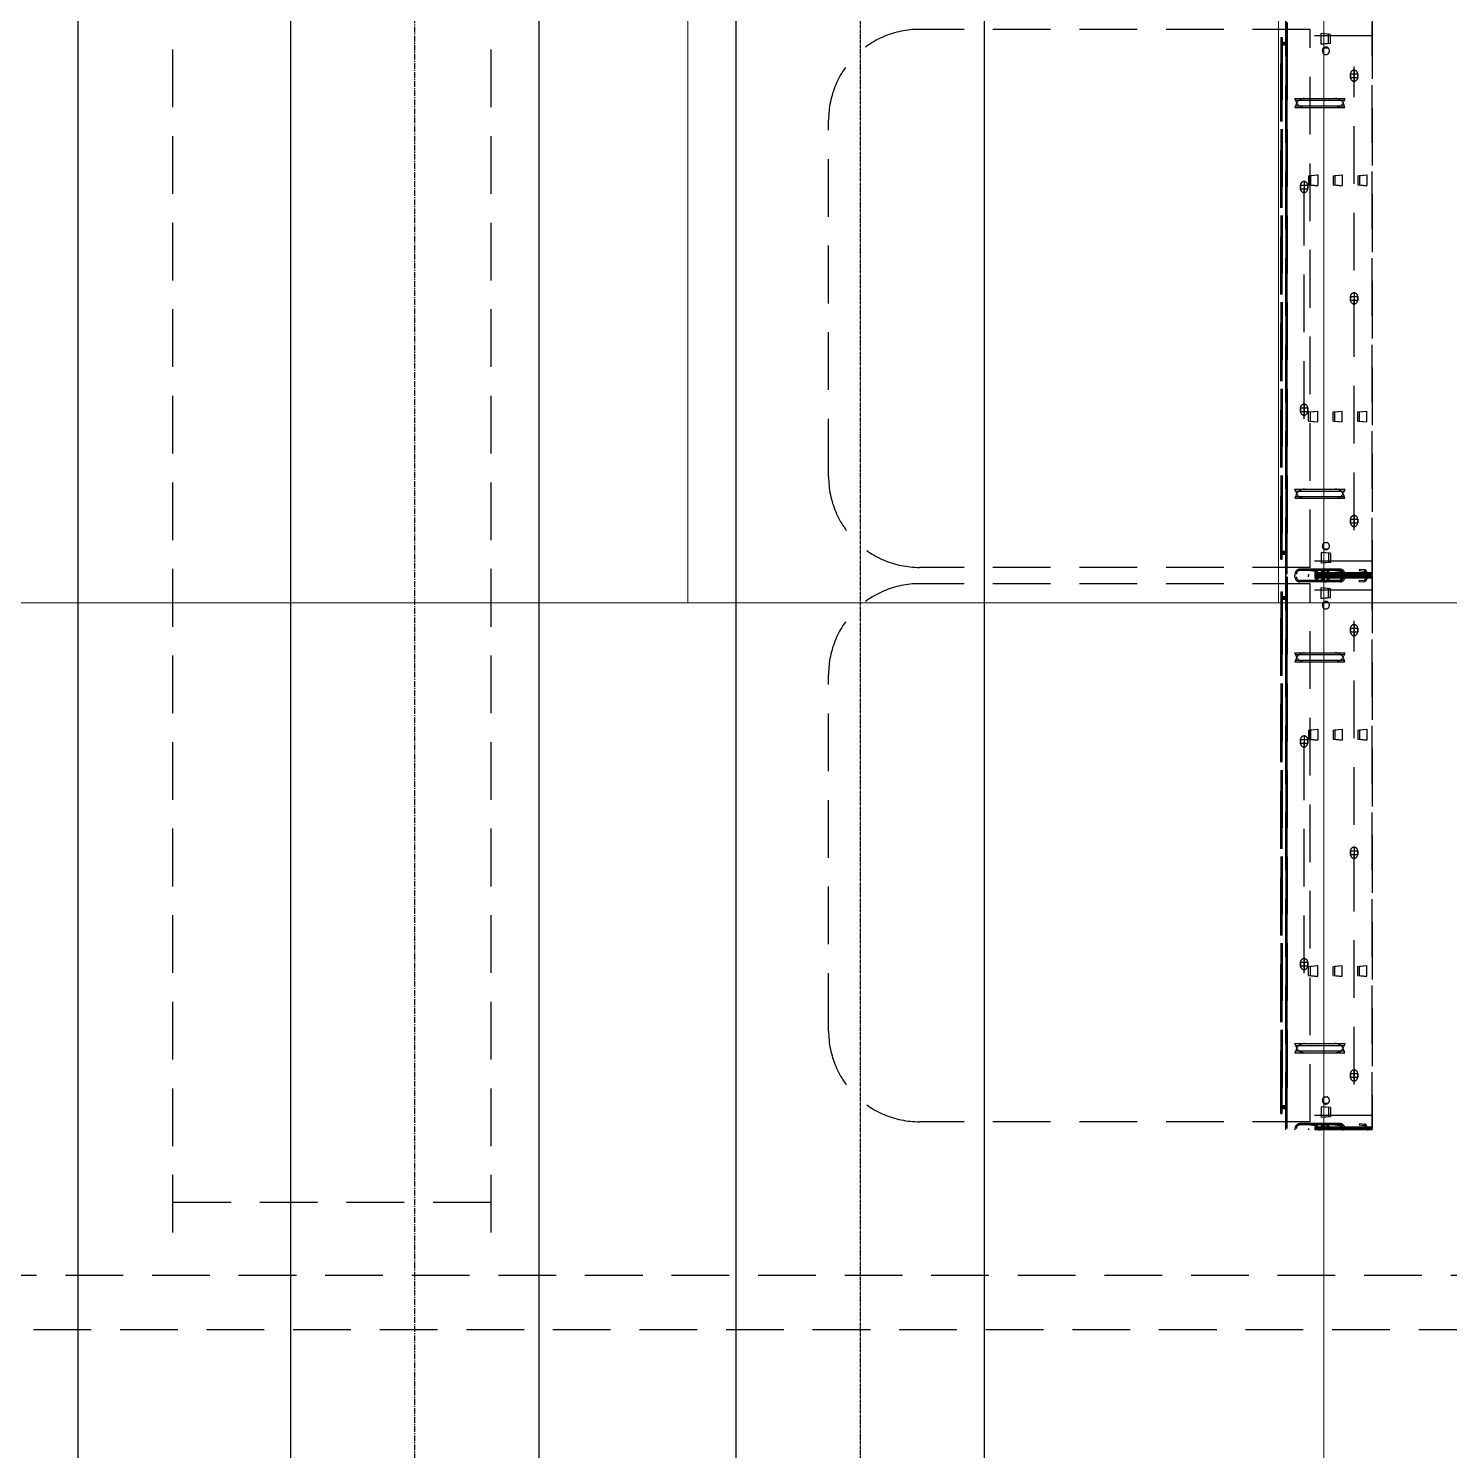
# Model space of a CAD drawing. Extents: x -32000 to 416743, y -254124 to 144214.
# Drawn here: x 257675 to 259238, y 59067 to 60632 of the extents above; entities that cross this region are included whole.
import ezdxf

# ---------------------------------------------------------------- set-up
doc = ezdxf.new("R2010")
doc.units = 0
doc.header["$LTSCALE"] = 10
for name, pattern in [('H12PL4$0$JJP_三點線', [0.9, 0.3, -0.15, 0, -0.15, 0, -0.15, 0, -0.15]), ('XFM1P40$0$CENTER', [2, 1.25, -0.25, 0.25, -0.25]), ('XFM1P40$0$CENTER2', [1.125, 0.75, -0.125, 0.125, -0.125]), ('XFM1Q40$0$HIDDEN', [9.525, 6.35, -3.175]), ('XFM7P40ICA$0$H12PL4$0$JJP_三點線', [0.9, 0.3, -0.15, 0, -0.15, 0, -0.15, 0, -0.15])]:
    doc.linetypes.add(name, pattern=pattern)
for name, color, linetype in [('H12PL4$0$S-GRID', 252, 'Continuous'), ('XFM1P40$0$M-PIPE-CHWR20', 110, 'Continuous'), ('XFM1P40$0$M-PIPE-CHWR20_CL', 111, 'XFM1P40$0$CENTER'), ('XFM1P40$0$M-PIPE-CHWS12', 130, 'Continuous'), ('XFM1P40$0$M-PIPE-CHWS12_CL', 132, 'XFM1P40$0$CENTER2'), ('XFM1P40$0$M-PIPE-CHWS5', 160, 'Continuous'), ('XFM1Q40$0$TYPE14X10', 7, 'Continuous'), ('XFM7P40ICA$0$H12PL4$0$L40_19_MEJI', 252, 'Continuous'), ('XFM7P40ICA$0$H12PL4$0$L40_19_設備基礎', 252, 'Continuous'), ('XFM7P40ICA$0$H12PL4$0$S-GRID', 252, 'Continuous')]:
    doc.layers.add(name, color=color, linetype=linetype)

# ---------------------------------------------------------------- blocks, each defined once
blk = doc.blocks.new('H12PL4')
at = {"layer": 'H12PL4$0$S-GRID', "linetype": 'H12PL4$0$JJP_三點線', "lineweight": 0}
blk.add_line((-29000, 60000), (289600, 60000), dxfattribs=at)
blk = doc.blocks.new('XFM1P40')
at = {"layer": 'XFM1P40$0$M-PIPE-CHWR20'}
for p, q in [((257963.5, 49510, 0), (257963.5, 78173.5, 0)), ((258236.5, 49510, 0), (258236.5, 78173.5, 0))]:
    blk.add_line(p, q, dxfattribs=at)
at = {"layer": 'XFM1P40$0$M-PIPE-CHWR20_CL', "ltscale": 0.5}
blk.add_line((258100, 49237.7, 0), (258100, 87500, 0), dxfattribs=at)
at = {"layer": 'XFM1P40$0$M-PIPE-CHWS12'}
for p, q in [((258453.5, 49999.7, 0), (258453.5, 78173.5, 0)), ((258726.5, 49999.7, 0), (258726.5, 78173.5, 0))]:
    blk.add_line(p, q, dxfattribs=at)
at = {"layer": 'XFM1P40$0$M-PIPE-CHWS12_CL', "ltscale": 0.5}
blk.add_line((258590, 49714.6, 0), (258590, 87500, 0), dxfattribs=at)
at = {"layer": 'XFM1P40$0$M-PIPE-CHWS5'}
blk.add_line((257729.5, 50900, 0), (257729.5, 78173.5, 0), dxfattribs=at)
blk = doc.blocks.new('XFM1Q40')
at = {"layer": 'XFM1Q40$0$TYPE14X10', "color": 252, "linetype": 'XFM1Q40$0$HIDDEN'}
for p, q in [((257833.4, 62990), (257833.4, 59290)), ((258183.4, 62990), (258183.4, 59290)), ((259058.1, 60640), (259058.1, 60616.5)), ((259058.1, 60616.5), (259058.1, 60640)), ((259058.1, 60030), (259058.1, 60638.5)), ((259059.6, 60638.5), (259059.6, 60615)), ((259153.1, 60640), (259153.1, 60031.5)), ((259153.1, 60640), (259153.1, 60624)), ((259153.1, 60030), (259153.1, 60638.5)), ((259085, 60631), (258655, 60631)), ((259052.6, 60622), (259052.6, 60615)), ((259052.6, 60622), (259054.1, 60622)), ((259054.1, 60622), (259054.1, 60616.5)), ((259059.6, 60624), (259058.1, 60624)), ((259059.6, 60039), (259059.6, 60631)), ((259153.1, 60624), (259059.6, 60624)), ((259085, 60039), (259085, 60631)), ((259107.1, 60625.5), (259097.1, 60626.5)), ((259105.1, 60625.6), (259097.1, 60626.4)), ((259097.1, 60614.6), (259097.1, 60626.4)), ((259105.1, 60615.4), (259105.1, 60625.6)), ((259107.1, 60615.5), (259107.1, 60625.5)), ((259052.6, 60616.5), (259052.6, 60056.5)), ((259052.6, 60616.5), (259059.6, 60616.5)), ((259059.6, 60615), (259052.6, 60615)), ((259052.6, 60053.5), (259052.6, 60613.5)), ((259058.1, 60613.5), (259052.6, 60613.5)), ((259054.1, 60616.5), (259054.1, 60056.5)), ((259058.1, 60616.5), (259054.1, 60616.5)), ((259054.1, 60053.5), (259054.1, 60613.5)), ((259058.1, 60616.5), (259058.1, 60056.5)), ((259059.6, 60613.5), (259058.1, 60613.5)), ((259059.6, 60616.5), (259059.6, 60056.5)), ((259059.6, 60053.5), (259059.6, 60613.5)), ((259107.1, 60615.5), (259097.1, 60614.5)), ((259105.1, 60615.4), (259097.1, 60614.6)), ((259099.5, 60610.5), (259104.7, 60610.5)), ((259100.6, 60603.5), (259103.6, 60603.5)), ((259133.1, 60080), (259133.1, 60590)), ((259128.6, 60582), (259137.6, 60582)), ((259128.6, 60582), (259137.6, 60582)), ((259128.6, 60578), (259137.6, 60578)), ((259128.6, 60578), (259137.6, 60578)), ((259129.1, 60578), (259129.1, 60582)), ((259129.1, 60582), (259129.1, 60578)), ((259133.1, 60587), (259133.1, 60573)), ((259137.1, 60578), (259137.1, 60582)), ((259137.1, 60582), (259137.1, 60578)), ((259068.1, 60555), (259123.1, 60555)), ((259069.3, 60551.7), (259068.1, 60555)), ((259069.3, 60548.3), (259068.1, 60545)), ((259068.1, 60545), (259123.1, 60545)), ((259068.8, 60553), (259122.4, 60553)), ((259068.8, 60547), (259122.4, 60547)), ((259078.7, 60555), (259112.5, 60555)), ((259078.7, 60545), (259112.5, 60545)), ((259123.1, 60555), (259121.9, 60551.7)), ((259123.1, 60545), (259121.9, 60548.3)), ((258555, 60139), (258555, 60531)), ((259078.1, 60202.5), (259078.1, 60467.5)), ((259078.1, 60464.5), (259078.1, 60450.5)), ((259083.1, 60470), (259093, 60471)), ((259083.1, 60470), (259083.1, 60460)), ((259085.1, 60470.1), (259093.1, 60470.9)), ((259085.1, 60470.1), (259085.1, 60459.9)), ((259093.1, 60470.9), (259093.1, 60459.1)), ((259110.1, 60470), (259120, 60471)), ((259110.1, 60470), (259110.1, 60460)), ((259112.1, 60470.1), (259120.1, 60470.9)), ((259112.1, 60470.1), (259112.1, 60459.9)), ((259120.1, 60470.9), (259120.1, 60459.1)), ((259137.1, 60470), (259147, 60471)), ((259137.1, 60470), (259137.1, 60460)), ((259139.1, 60470.1), (259147.1, 60470.9)), ((259139.1, 60470.1), (259139.1, 60459.9)), ((259147.1, 60470.9), (259147.1, 60459.1)), ((259073.6, 60459.5), (259082.6, 60459.5)), ((259073.6, 60459.5), (259082.6, 60459.5)), ((259073.6, 60455.5), (259082.6, 60455.5)), ((259073.6, 60455.5), (259082.6, 60455.5)), ((259074.1, 60455.5), (259074.1, 60459.5)), ((259074.1, 60459.5), (259074.1, 60455.5)), ((259082.1, 60455.5), (259082.1, 60459.5)), ((259082.1, 60459.5), (259082.1, 60455.5)), ((259083.1, 60460), (259093, 60459)), ((259085.1, 60459.9), (259093.1, 60459.1)), ((259110.1, 60460), (259120, 60459)), ((259112.1, 60459.9), (259120.1, 60459.1)), ((259137.1, 60460), (259147, 60459)), ((259139.1, 60459.9), (259147.1, 60459.1)), ((259133.1, 60342), (259133.1, 60328)), ((259128.6, 60337), (259137.6, 60337)), ((259128.6, 60337), (259137.6, 60337)), ((259128.6, 60333), (259137.6, 60333)), ((259128.6, 60333), (259137.6, 60333)), ((259129.1, 60333), (259129.1, 60337)), ((259129.1, 60337), (259129.1, 60333)), ((259137.1, 60333), (259137.1, 60337)), ((259137.1, 60337), (259137.1, 60333)), ((259073.6, 60214.5), (259082.6, 60214.5)), ((259073.6, 60214.5), (259082.6, 60214.5)), ((259074.1, 60210.5), (259074.1, 60214.5)), ((259074.1, 60214.5), (259074.1, 60210.5)), ((259078.1, 60219.5), (259078.1, 60205.5)), ((259082.1, 60210.5), (259082.1, 60214.5)), ((259082.1, 60214.5), (259082.1, 60210.5)), ((259073.6, 60210.5), (259082.6, 60210.5)), ((259073.6, 60210.5), (259082.6, 60210.5)), ((259083.1, 60210), (259093, 60211)), ((259083.1, 60200), (259083.1, 60210)), ((259083.1, 60200), (259093, 60199)), ((259085.1, 60210.1), (259093.1, 60210.9)), ((259085.1, 60199.9), (259085.1, 60210.1)), ((259085.1, 60199.9), (259093.1, 60199.1)), ((259093.1, 60199.1), (259093.1, 60210.9)), ((259110.1, 60210), (259120, 60211)), ((259110.1, 60200), (259110.1, 60210)), ((259110.1, 60200), (259120, 60199)), ((259112.1, 60210.1), (259120.1, 60210.9)), ((259112.1, 60199.9), (259112.1, 60210.1)), ((259112.1, 60199.9), (259120.1, 60199.1)), ((259120.1, 60199.1), (259120.1, 60210.9)), ((259137.1, 60210), (259147, 60211)), ((259137.1, 60200), (259137.1, 60210)), ((259137.1, 60200), (259147, 60199)), ((259139.1, 60210.1), (259147.1, 60210.9)), ((259139.1, 60199.9), (259139.1, 60210.1)), ((259139.1, 60199.9), (259147.1, 60199.1)), ((259147.1, 60199.1), (259147.1, 60210.9)), ((259068.1, 60125), (259123.1, 60125)), ((259069.3, 60121.7), (259068.1, 60125)), ((259068.8, 60123), (259122.4, 60123)), ((259078.7, 60125), (259112.5, 60125)), ((259123.1, 60125), (259121.9, 60121.7)), ((259069.3, 60118.3), (259068.1, 60115)), ((259068.1, 60115), (259123.1, 60115)), ((259068.8, 60117), (259122.4, 60117)), ((259078.7, 60115), (259112.5, 60115)), ((259123.1, 60115), (259121.9, 60118.3)), ((259128.6, 60092), (259137.6, 60092)), ((259128.6, 60092), (259137.6, 60092)), ((259129.1, 60088), (259129.1, 60092)), ((259129.1, 60092), (259129.1, 60088)), ((259133.1, 60097), (259133.1, 60083)), ((259137.1, 60088), (259137.1, 60092)), ((259137.1, 60092), (259137.1, 60088)), ((259128.6, 60088), (259137.6, 60088)), ((259128.6, 60088), (259137.6, 60088)), ((259099.5, 60059.5), (259104.7, 60059.5)), ((259100.6, 60066.5), (259103.6, 60066.5)), ((259059.6, 60056.5), (259052.6, 60056.5)), ((259052.6, 60048), (259052.6, 60055)), ((259059.6, 60055), (259052.6, 60055)), ((259052.6, 60053.5), (259058.1, 60053.5)), ((259052.6, 60048), (259054.1, 60048)), ((259054.1, 60048), (259054.1, 60053.5)), ((259058.1, 60053.5), (259054.1, 60053.5)), ((259058.1, 60056.5), (259058.1, 60031.5)), ((259058.1, 60030), (259058.1, 60053.5)), ((259058.1, 60053.5), (259059.6, 60053.5)), ((259059.6, 60046), (259058.1, 60046)), ((259059.6, 60031.5), (259059.6, 60055)), ((259153.1, 60046), (259059.6, 60046)), ((259107.1, 60054.5), (259097.1, 60055.5)), ((259105.1, 60054.6), (259097.1, 60055.4)), ((259097.1, 60055.4), (259097.1, 60043.6)), ((259107.1, 60044.5), (259097.1, 60043.5)), ((259105.1, 60044.4), (259097.1, 60043.6)), ((259105.1, 60054.6), (259105.1, 60044.4)), ((259107.1, 60054.5), (259107.1, 60044.5)), ((259153.1, 60030), (259153.1, 60046)), ((259085, 60039), (258655, 60039)), ((259153.1, 60033), (259058.1, 60033)), ((259153.1, 60031.5), (259058.1, 60031.5)), ((259153.1, 60030), (259058.1, 60030)), ((259153.1, 60030), (259058.1, 60030)), ((259153.1, 60030), (259058.1, 60030)), ((259153.1, 60030), (259058.1, 60030)), ((259058.1, 60030), (259058.1, 60006.5)), ((259058.1, 60006.5), (259058.1, 60030)), ((259058.1, 59420), (259058.1, 60028.5)), ((259153.1, 60028.5), (259058.1, 60028.5)), ((259153.1, 60027), (259058.1, 60027)), ((259153.1, 60031.5), (259059.6, 60031.5)), ((259153.1, 60028.5), (259059.6, 60028.5)), ((259059.6, 60028.5), (259059.6, 60005)), ((259068.1, 60031.5), (259068.1, 60030)), ((259068.1, 60028.5), (259068.1, 60030)), ((259117.6, 60037), (259073.6, 60037)), ((259117.6, 60035.5), (259073.6, 60035.5)), ((259083.1, 60031.5), (259083.1, 60030)), ((259083.1, 60028.5), (259083.1, 60030)), ((259085.1, 60037), (259084.9, 60035.5)), ((259084.9, 60035.5), (259090.2, 60035)), ((259085.1, 60037), (259090.4, 60036.5)), ((259091.6, 60033), (259091.6, 60033.5)), ((259091.6, 60027), (259091.6, 60026.5)), ((259093.1, 60033), (259093.1, 60033.5)), ((259093.1, 60027), (259093.1, 60026.5)), ((259098.6, 60033.5), (259098.6, 60030)), ((259098.6, 60026.5), (259098.6, 60030)), ((259105.1, 60037), (259099.8, 60036.5)), ((259105.3, 60035.5), (259100, 60035)), ((259100.1, 60033.5), (259100.1, 60031.5)), ((259100.1, 60026.5), (259100.1, 60028.5)), ((259104.1, 60033.5), (259104.1, 60031.5)), ((259104.1, 60026.5), (259104.1, 60028.5)), ((259105.1, 60037), (259105.3, 60035.5)), ((259105.6, 60033.5), (259105.6, 60030)), ((259105.6, 60026.5), (259105.6, 60030)), ((259107.1, 60031.5), (259107.1, 60030)), ((259107.1, 60028.5), (259107.1, 60030)), ((259110.1, 60031.5), (259110.1, 60030)), ((259110.1, 60028.5), (259110.1, 60030)), ((259112.1, 60037), (259111.9, 60035.5)), ((259111.9, 60035.5), (259117.2, 60035)), ((259112.1, 60037), (259117.4, 60036.5)), ((259118.6, 60033), (259118.6, 60033.5)), ((259118.6, 60027), (259118.6, 60026.5)), ((259120.1, 60033), (259120.1, 60033.5)), ((259120.1, 60027), (259120.1, 60026.5)), ((259123.1, 60031.5), (259123.1, 60030)), ((259123.1, 60028.5), (259123.1, 60030)), ((259137.1, 60031.5), (259137.1, 60030)), ((259137.1, 60028.5), (259137.1, 60030)), ((259139.1, 60037), (259138.9, 60035.5)), ((259138.9, 60035.5), (259144.2, 60035)), ((259139.1, 60037), (259144.4, 60036.5)), ((259145.6, 60033), (259145.6, 60033.5)), ((259145.6, 60027), (259145.6, 60026.5)), ((259147.1, 60033), (259147.1, 60033.5)), ((259147.1, 60027), (259147.1, 60026.5)), ((259153.1, 60030), (259153.1, 59421.5)), ((259153.1, 60030), (259153.1, 60014)), ((259153.1, 59420), (259153.1, 60028.5)), ((259085, 60021), (258655, 60021)), ((259052.6, 60012), (259052.6, 60005)), ((259052.6, 60012), (259054.1, 60012)), ((259054.1, 60012), (259054.1, 60006.5)), ((259059.6, 60014), (259058.1, 60014)), ((259059.6, 59429), (259059.6, 60021)), ((259153.1, 60014), (259059.6, 60014)), ((259117.6, 60024.5), (259073.6, 60024.5)), ((259117.6, 60023), (259073.6, 60023)), ((259084.9, 60024.5), (259090.2, 60025)), ((259085.1, 60023), (259084.9, 60024.5)), ((259085, 59429), (259085, 60021)), ((259085.1, 60023), (259090.4, 60023.5)), ((259107.1, 60015.5), (259097.1, 60016.5)), ((259105.1, 60015.6), (259097.1, 60016.4)), ((259097.1, 60004.6), (259097.1, 60016.4)), ((259105.1, 60023), (259099.8, 60023.5)), ((259105.3, 60024.5), (259100, 60025)), ((259105.1, 60023), (259105.3, 60024.5)), ((259105.1, 60005.4), (259105.1, 60015.6)), ((259107.1, 60005.5), (259107.1, 60015.5)), ((259111.9, 60024.5), (259117.2, 60025)), ((259112.1, 60023), (259111.9, 60024.5)), ((259112.1, 60023), (259117.4, 60023.5)), ((259138.9, 60024.5), (259144.2, 60025)), ((259139.1, 60023), (259138.9, 60024.5)), ((259139.1, 60023), (259144.4, 60023.5)), ((259052.6, 60006.5), (259052.6, 59446.5)), ((259052.6, 60006.5), (259059.6, 60006.5)), ((259059.6, 60005), (259052.6, 60005)), ((259052.6, 59443.5), (259052.6, 60003.5)), ((259058.1, 60003.5), (259052.6, 60003.5)), ((259054.1, 60006.5), (259054.1, 59446.5)), ((259058.1, 60006.5), (259054.1, 60006.5)), ((259054.1, 59443.5), (259054.1, 60003.5)), ((259058.1, 60006.5), (259058.1, 59446.5)), ((259059.6, 60003.5), (259058.1, 60003.5)), ((259059.6, 60006.5), (259059.6, 59446.5)), ((259059.6, 59443.5), (259059.6, 60003.5)), ((259107.1, 60005.5), (259097.1, 60004.5)), ((259105.1, 60005.4), (259097.1, 60004.6)), ((259099.5, 60000.5), (259104.7, 60000.5)), ((259100.6, 59993.5), (259103.6, 59993.5)), ((259133.1, 59470), (259133.1, 59980)), ((259128.6, 59972), (259137.6, 59972)), ((259128.6, 59972), (259137.6, 59972)), ((259128.6, 59968), (259137.6, 59968)), ((259128.6, 59968), (259137.6, 59968)), ((259129.1, 59968), (259129.1, 59972)), ((259129.1, 59972), (259129.1, 59968)), ((259133.1, 59977), (259133.1, 59963)), ((259137.1, 59968), (259137.1, 59972)), ((259137.1, 59972), (259137.1, 59968)), ((259068.1, 59945), (259123.1, 59945)), ((259069.3, 59941.7), (259068.1, 59945)), ((259069.3, 59938.3), (259068.1, 59935)), ((259068.1, 59935), (259123.1, 59935)), ((259068.8, 59943), (259122.4, 59943)), ((259068.8, 59937), (259122.4, 59937)), ((259078.7, 59945), (259112.5, 59945)), ((259078.7, 59935), (259112.5, 59935)), ((259123.1, 59945), (259121.9, 59941.7)), ((259123.1, 59935), (259121.9, 59938.3)), ((258555, 59529), (258555, 59921)), ((259078.1, 59592.5), (259078.1, 59857.5)), ((259078.1, 59854.5), (259078.1, 59840.5)), ((259083.1, 59860), (259093, 59861)), ((259083.1, 59860), (259083.1, 59850)), ((259085.1, 59860.1), (259093.1, 59860.9)), ((259085.1, 59860.1), (259085.1, 59849.9)), ((259093.1, 59860.9), (259093.1, 59849.1)), ((259110.1, 59860), (259120, 59861)), ((259110.1, 59860), (259110.1, 59850)), ((259112.1, 59860.1), (259120.1, 59860.9)), ((259112.1, 59860.1), (259112.1, 59849.9)), ((259120.1, 59860.9), (259120.1, 59849.1)), ((259137.1, 59860), (259147, 59861)), ((259137.1, 59860), (259137.1, 59850)), ((259139.1, 59860.1), (259147.1, 59860.9)), ((259139.1, 59860.1), (259139.1, 59849.9)), ((259147.1, 59860.9), (259147.1, 59849.1)), ((259073.6, 59849.5), (259082.6, 59849.5)), ((259073.6, 59849.5), (259082.6, 59849.5)), ((259073.6, 59845.5), (259082.6, 59845.5)), ((259073.6, 59845.5), (259082.6, 59845.5)), ((259074.1, 59845.5), (259074.1, 59849.5)), ((259074.1, 59849.5), (259074.1, 59845.5)), ((259082.1, 59845.5), (259082.1, 59849.5)), ((259082.1, 59849.5), (259082.1, 59845.5)), ((259083.1, 59850), (259093, 59849)), ((259085.1, 59849.9), (259093.1, 59849.1)), ((259110.1, 59850), (259120, 59849)), ((259112.1, 59849.9), (259120.1, 59849.1)), ((259137.1, 59850), (259147, 59849)), ((259139.1, 59849.9), (259147.1, 59849.1)), ((259133.1, 59732), (259133.1, 59718)), ((259128.6, 59727), (259137.6, 59727)), ((259128.6, 59727), (259137.6, 59727)), ((259128.6, 59723), (259137.6, 59723)), ((259128.6, 59723), (259137.6, 59723)), ((259129.1, 59723), (259129.1, 59727)), ((259129.1, 59727), (259129.1, 59723)), ((259137.1, 59723), (259137.1, 59727)), ((259137.1, 59727), (259137.1, 59723)), ((259073.6, 59604.5), (259082.6, 59604.5)), ((259073.6, 59604.5), (259082.6, 59604.5)), ((259074.1, 59600.5), (259074.1, 59604.5)), ((259074.1, 59604.5), (259074.1, 59600.5)), ((259078.1, 59609.5), (259078.1, 59595.5)), ((259082.1, 59600.5), (259082.1, 59604.5)), ((259082.1, 59604.5), (259082.1, 59600.5)), ((259073.6, 59600.5), (259082.6, 59600.5)), ((259073.6, 59600.5), (259082.6, 59600.5)), ((259083.1, 59600), (259093, 59601)), ((259083.1, 59590), (259083.1, 59600)), ((259083.1, 59590), (259093, 59589)), ((259085.1, 59600.1), (259093.1, 59600.9)), ((259085.1, 59589.9), (259085.1, 59600.1)), ((259085.1, 59589.9), (259093.1, 59589.1)), ((259093.1, 59589.1), (259093.1, 59600.9)), ((259110.1, 59600), (259120, 59601)), ((259110.1, 59590), (259110.1, 59600)), ((259110.1, 59590), (259120, 59589)), ((259112.1, 59600.1), (259120.1, 59600.9)), ((259112.1, 59589.9), (259112.1, 59600.1)), ((259112.1, 59589.9), (259120.1, 59589.1)), ((259120.1, 59589.1), (259120.1, 59600.9)), ((259137.1, 59600), (259147, 59601)), ((259137.1, 59590), (259137.1, 59600)), ((259137.1, 59590), (259147, 59589)), ((259139.1, 59600.1), (259147.1, 59600.9)), ((259139.1, 59589.9), (259139.1, 59600.1)), ((259139.1, 59589.9), (259147.1, 59589.1)), ((259147.1, 59589.1), (259147.1, 59600.9)), ((259068.1, 59515), (259123.1, 59515)), ((259069.3, 59511.7), (259068.1, 59515)), ((259068.8, 59513), (259122.4, 59513)), ((259078.7, 59515), (259112.5, 59515)), ((259123.1, 59515), (259121.9, 59511.7)), ((259069.3, 59508.3), (259068.1, 59505)), ((259068.1, 59505), (259123.1, 59505)), ((259068.8, 59507), (259122.4, 59507)), ((259078.7, 59505), (259112.5, 59505)), ((259123.1, 59505), (259121.9, 59508.3)), ((259128.6, 59482), (259137.6, 59482)), ((259128.6, 59482), (259137.6, 59482)), ((259128.6, 59478), (259137.6, 59478)), ((259128.6, 59478), (259137.6, 59478)), ((259129.1, 59478), (259129.1, 59482)), ((259129.1, 59482), (259129.1, 59478)), ((259133.1, 59487), (259133.1, 59473)), ((259137.1, 59478), (259137.1, 59482)), ((259137.1, 59482), (259137.1, 59478)), ((259099.5, 59449.5), (259104.7, 59449.5)), ((259100.6, 59456.5), (259103.6, 59456.5)), ((259059.6, 59446.5), (259052.6, 59446.5)), ((259052.6, 59438), (259052.6, 59445)), ((259059.6, 59445), (259052.6, 59445)), ((259052.6, 59443.5), (259058.1, 59443.5)), ((259052.6, 59438), (259054.1, 59438)), ((259054.1, 59438), (259054.1, 59443.5)), ((259058.1, 59443.5), (259054.1, 59443.5)), ((259058.1, 59446.5), (259058.1, 59421.5)), ((259058.1, 59420), (259058.1, 59443.5)), ((259058.1, 59443.5), (259059.6, 59443.5)), ((259059.6, 59436), (259058.1, 59436)), ((259059.6, 59421.5), (259059.6, 59445)), ((259153.1, 59436), (259059.6, 59436)), ((259107.1, 59444.5), (259097.1, 59445.5)), ((259105.1, 59444.6), (259097.1, 59445.4)), ((259097.1, 59445.4), (259097.1, 59433.6)), ((259107.1, 59434.5), (259097.1, 59433.5)), ((259105.1, 59434.4), (259097.1, 59433.6)), ((259105.1, 59444.6), (259105.1, 59434.4)), ((259107.1, 59444.5), (259107.1, 59434.5)), ((259153.1, 59420), (259153.1, 59436)), ((259085, 59429), (258655, 59429)), ((259153.1, 59423), (259058.1, 59423)), ((259153.1, 59421.5), (259058.1, 59421.5)), ((259153.1, 59420), (259058.1, 59420)), ((259153.1, 59420), (259058.1, 59420)), ((259153.1, 59421.5), (259059.6, 59421.5)), ((259068.1, 59421.5), (259068.1, 59420)), ((259117.6, 59427), (259073.6, 59427)), ((259117.6, 59425.5), (259073.6, 59425.5)), ((259083.1, 59421.5), (259083.1, 59420)), ((259085.1, 59427), (259084.9, 59425.5)), ((259084.9, 59425.5), (259090.2, 59425)), ((259085.1, 59427), (259090.4, 59426.5)), ((259091.6, 59423), (259091.6, 59423.5)), ((259093.1, 59423), (259093.1, 59423.5)), ((259098.6, 59423.5), (259098.6, 59420)), ((259105.1, 59427), (259099.8, 59426.5)), ((259105.3, 59425.5), (259100, 59425)), ((259100.1, 59423.5), (259100.1, 59421.5)), ((259104.1, 59423.5), (259104.1, 59421.5)), ((259105.1, 59427), (259105.3, 59425.5)), ((259105.6, 59423.5), (259105.6, 59420)), ((259107.1, 59421.5), (259107.1, 59420)), ((259110.1, 59421.5), (259110.1, 59420)), ((259112.1, 59427), (259111.9, 59425.5)), ((259111.9, 59425.5), (259117.2, 59425)), ((259112.1, 59427), (259117.4, 59426.5)), ((259118.6, 59423), (259118.6, 59423.5)), ((259120.1, 59423), (259120.1, 59423.5)), ((259123.1, 59421.5), (259123.1, 59420)), ((259137.1, 59421.5), (259137.1, 59420)), ((259139.1, 59427), (259138.9, 59425.5)), ((259138.9, 59425.5), (259144.2, 59425)), ((259139.1, 59427), (259144.4, 59426.5)), ((259145.6, 59423), (259145.6, 59423.5)), ((259147.1, 59423), (259147.1, 59423.5)), ((258183.4, 59340), (257833.4, 59340)), ((260065, 59260), (249525, 59260)), ((260125, 59200), (249525, 59200))]:
    blk.add_line(p, q, dxfattribs=at)
for centre, radius, start, end in [((258655, 60531), 100, 90, 180), ((259097.1, 60626.4), 0.0502, 78.5788, 270), ((259097.1, 60614.6), 0.0502, 90, 281.4212), ((259102.7, 60607.5), 4.49, 153.4401, 242.8116), ((259102.1, 60607.5), 4, 30, 150), ((259101.5, 60607.5), 4.49, 297.1884, 26.5599), ((259133.1, 60582), 4, 0, 180), ((259133.1, 60582), 4, 0, 180), ((259133.1, 60578), 4, 180, 0), ((259133.1, 60578), 4, 180, 0), ((259078.7, 60545), 10, 90, 160.71), ((259078.7, 60555), 10, 199.29, 270), ((259112.5, 60545), 10, 19.29, 90), ((259112.5, 60555), 10, 270, 340.71), ((259093, 60470.9), 0.0502, 270, 101.4212), ((259120, 60470.9), 0.0502, 270, 101.4212), ((259147, 60470.9), 0.0502, 270, 101.4212), ((259078.1, 60459.5), 4, 0, 180), ((259078.1, 60459.5), 4, 0, 180), ((259078.1, 60455.5), 4, 180, 0), ((259078.1, 60455.5), 4, 180, 0), ((259093, 60459.1), 0.0502, 258.5788, 90), ((259120, 60459.1), 0.0502, 258.5788, 90), ((259147, 60459.1), 0.0502, 258.5788, 90), ((259133.1, 60337), 4, 0, 180), ((259133.1, 60337), 4, 0, 180), ((259133.1, 60333), 4, 180, 0), ((259133.1, 60333), 4, 180, 0), ((259078.1, 60214.5), 4, 0, 180), ((259078.1, 60214.5), 4, 0, 180), ((259078.1, 60210.5), 4, 180, 0), ((259078.1, 60210.5), 4, 180, 0), ((259093, 60210.9), 0.0502, 270, 101.4212), ((259093, 60199.1), 0.0502, 258.5788, 90), ((259120, 60210.9), 0.0502, 270, 101.4212), ((259120, 60199.1), 0.0502, 258.5788, 90), ((259147, 60210.9), 0.0502, 270, 101.4212), ((259147, 60199.1), 0.0502, 258.5788, 90), ((258655, 60139), 100, 180, 270), ((259078.7, 60115), 10, 90, 160.71), ((259078.7, 60125), 10, 199.29, 270), ((259112.5, 60115), 10, 19.29, 90), ((259112.5, 60125), 10, 270, 340.71), ((259133.1, 60092), 4, 0, 180), ((259133.1, 60092), 4, 0, 180), ((259133.1, 60088), 4, 180, 0), ((259133.1, 60088), 4, 180, 0), ((259102.7, 60062.5), 4.49, 117.1884, 206.5599), ((259102.1, 60062.5), 4, 210, 330), ((259101.5, 60062.5), 4.49, 333.4401, 62.8116), ((259097.1, 60055.4), 0.0502, 78.5788, 270), ((259097.1, 60043.6), 0.0502, 90, 281.4212), ((259073.6, 60031.5), 5.5, 90, 180), ((259073.6, 60028.5), 5.5, 180, 270), ((259073.6, 60031.5), 4, 90, 180), ((259073.6, 60028.5), 4, 180, 270), ((259090.1, 60033.5), 1.5, 0, 85), ((259090.1, 60026.5), 1.5, 275, 0), ((259090.1, 60033.5), 3, 0, 85), ((259090.1, 60026.5), 3, 275, 0), ((259094.6, 60033), 3, 180, 270), ((259094.6, 60027), 3, 90, 180), ((259094.6, 60033), 1.5, 180, 270), ((259094.6, 60027), 1.5, 90, 180), ((259095.6, 60033), 3, 270, 0), ((259095.6, 60033), 1.5, 270, 0), ((259095.6, 60027), 3, 0, 90), ((259095.6, 60027), 1.5, 0, 90), ((259100.1, 60033.5), 3, 95, 180), ((259100.1, 60026.5), 3, 180, 265), ((259102.1, 60033.5), 3.5, 0, 180), ((259100.1, 60033.5), 1.5, 95, 180), ((259100.1, 60026.5), 1.5, 180, 265), ((259102.1, 60026.5), 3.5, 180, 0), ((259102.1, 60033.5), 2, 0, 180), ((259102.1, 60026.5), 2, 180, 0), ((259117.1, 60033.5), 1.5, 0, 85), ((259117.1, 60026.5), 1.5, 275, 0), ((259117.1, 60033.5), 3, 0, 85), ((259117.1, 60026.5), 3, 275, 0), ((259117.6, 60031.5), 5.5, 0, 90), ((259117.6, 60031.5), 4, 0, 90), ((259117.6, 60028.5), 4, 270, 0), ((259117.6, 60028.5), 5.5, 270, 0), ((259121.6, 60033), 3, 180, 270), ((259121.6, 60027), 3, 90, 180), ((259121.6, 60033), 1.5, 180, 270), ((259121.6, 60027), 1.5, 90, 180), ((259144.1, 60033.5), 1.5, 0, 85), ((259144.1, 60026.5), 1.5, 275, 0), ((259144.1, 60033.5), 3, 0, 85), ((259144.1, 60026.5), 3, 275, 0), ((259148.6, 60033), 3, 180, 210), ((259148.6, 60027), 3, 150, 180), ((259148.6, 60033), 3, 210, 270), ((259148.6, 60027), 3, 90, 150), ((259148.6, 60033), 1.5, 180, 270), ((259148.6, 60027), 1.5, 90, 180), ((258655, 59921), 100, 90, 180), ((259097.1, 60016.4), 0.0502, 78.5788, 270), ((259097.1, 60004.6), 0.0502, 90, 281.4212), ((259102.7, 59997.5), 4.49, 153.4401, 242.8116), ((259102.1, 59997.5), 4, 30, 150), ((259101.5, 59997.5), 4.49, 297.1884, 26.5599), ((259133.1, 59972), 4, 0, 180), ((259133.1, 59972), 4, 0, 180), ((259133.1, 59968), 4, 180, 0), ((259133.1, 59968), 4, 180, 0), ((259078.7, 59935), 10, 90, 160.71), ((259078.7, 59945), 10, 199.29, 270), ((259112.5, 59935), 10, 19.29, 90), ((259112.5, 59945), 10, 270, 340.71), ((259078.1, 59849.5), 4, 0, 180), ((259078.1, 59849.5), 4, 0, 180), ((259093, 59860.9), 0.0502, 270, 101.4212), ((259120, 59860.9), 0.0502, 270, 101.4212), ((259147, 59860.9), 0.0502, 270, 101.4212), ((259078.1, 59845.5), 4, 180, 0), ((259078.1, 59845.5), 4, 180, 0), ((259093, 59849.1), 0.0502, 258.5788, 90), ((259120, 59849.1), 0.0502, 258.5788, 90), ((259147, 59849.1), 0.0502, 258.5788, 90), ((259133.1, 59727), 4, 0, 180), ((259133.1, 59727), 4, 0, 180), ((259133.1, 59723), 4, 180, 0), ((259133.1, 59723), 4, 180, 0), ((259078.1, 59604.5), 4, 0, 180), ((259078.1, 59604.5), 4, 0, 180), ((259078.1, 59600.5), 4, 180, 0), ((259078.1, 59600.5), 4, 180, 0), ((259093, 59600.9), 0.0502, 270, 101.4212), ((259093, 59589.1), 0.0502, 258.5788, 90), ((259120, 59600.9), 0.0502, 270, 101.4212), ((259120, 59589.1), 0.0502, 258.5788, 90), ((259147, 59600.9), 0.0502, 270, 101.4212), ((259147, 59589.1), 0.0502, 258.5788, 90), ((258655, 59529), 100, 180, 270), ((259078.7, 59505), 10, 90, 160.71), ((259078.7, 59515), 10, 199.29, 270), ((259112.5, 59505), 10, 19.29, 90), ((259112.5, 59515), 10, 270, 340.71), ((259133.1, 59482), 4, 0, 180), ((259133.1, 59482), 4, 0, 180), ((259133.1, 59478), 4, 180, 0), ((259133.1, 59478), 4, 180, 0), ((259102.7, 59452.5), 4.49, 117.1884, 206.5599), ((259102.1, 59452.5), 4, 210, 330), ((259101.5, 59452.5), 4.49, 333.4401, 62.8116), ((259097.1, 59445.4), 0.0502, 78.5788, 270), ((259097.1, 59433.6), 0.0502, 90, 281.4212), ((259073.6, 59421.5), 5.5, 90, 180), ((259073.6, 59421.5), 4, 90, 180), ((259090.1, 59423.5), 1.5, 0, 85), ((259090.1, 59423.5), 3, 0, 85), ((259094.6, 59423), 3, 180, 270), ((259094.6, 59423), 1.5, 180, 270), ((259095.6, 59423), 3, 270, 0), ((259095.6, 59423), 1.5, 270, 0), ((259100.1, 59423.5), 3, 95, 180), ((259102.1, 59423.5), 3.5, 0, 180), ((259100.1, 59423.5), 1.5, 95, 180), ((259102.1, 59423.5), 2, 0, 180), ((259117.1, 59423.5), 1.5, 0, 85), ((259117.1, 59423.5), 3, 0, 85), ((259117.6, 59421.5), 5.5, 0, 90), ((259117.6, 59421.5), 4, 0, 90), ((259121.6, 59423), 3, 180, 270), ((259121.6, 59423), 1.5, 180, 270), ((259144.1, 59423.5), 1.5, 0, 85), ((259144.1, 59423.5), 3, 0, 85), ((259148.6, 59423), 3, 180, 210), ((259148.6, 59423), 3, 210, 270), ((259148.6, 59423), 1.5, 180, 270)]:
    blk.add_arc(centre, radius, start, end, dxfattribs=at)
blk = doc.blocks.new('XFM7P40ICA$0$H12PL4')
at = {"layer": 'XFM7P40ICA$0$H12PL4$0$L40_19_MEJI', "lineweight": 0}
for p, q in [((259100, 32450), (259100, 90200)), ((254530, 60000), (260600, 60000))]:
    blk.add_line(p, q, dxfattribs=at)
at = {"layer": 'XFM7P40ICA$0$H12PL4$0$L40_19_設備基礎', "lineweight": 0, "flags": 128}
blk.add_lwpolyline([(258400, 60000), (258400, 64250), (259050, 64250), (259050, 60000)], close=True, dxfattribs=at)
at = {"layer": 'XFM7P40ICA$0$H12PL4$0$S-GRID', "linetype": 'XFM7P40ICA$0$H12PL4$0$JJP_三點線', "lineweight": 0}
blk.add_line((-29000, 60000), (289600, 60000), dxfattribs=at)
blk = doc.blocks.new('XFM7P40ICA')
blk.add_blockref('XFM7P40ICA$0$H12PL4', (0, 0))

msp = doc.modelspace()

# ---------------------------------------------------------------- block references
for name in ['XFM1P40', 'H12PL4', 'XFM7P40ICA', 'XFM1Q40']:
    msp.add_blockref(name, (0, 0))

doc.saveas('drawing.dxf')
